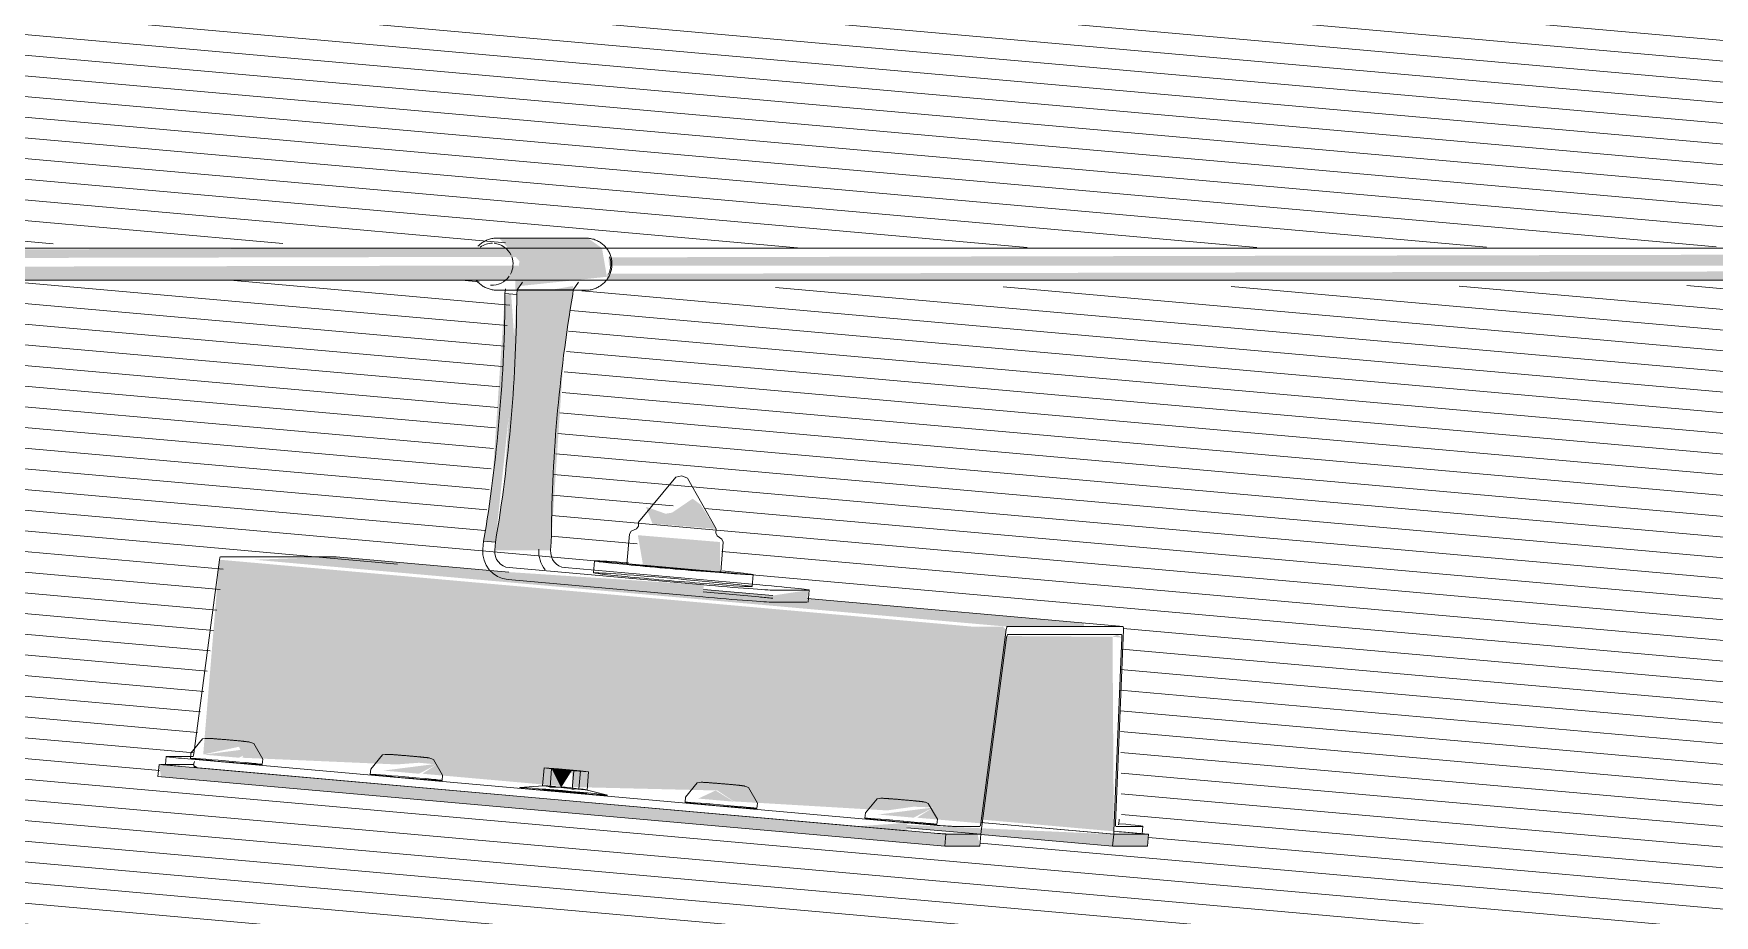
# Model space of a CAD drawing. Header units: millimetres. Extents: x -4612930 to -4329258, y -1064 to 30311.
# Drawn here: x -4534484.6 to -4534065.5, y 16762.7 to 16982.6 of the extents above; entities that cross this region are included whole.
import ezdxf

# ---------------------------------------------------------------- set-up
doc = ezdxf.new("R2010")
doc.units = ezdxf.units.MM
doc.layers.add('A-ROOF-PATT', color=132, linetype='Continuous', lineweight=5)
doc.layers.add('Q-SPCQ', color=91, linetype='Continuous', lineweight=5)

# ---------------------------------------------------------------- blocks, each defined once
blk = doc.blocks.new('Static Line_Sayfa_Metal Deck_Pan Mount - Up to 15 _ pitch - Max 2 Users-1847625-SOUTH WEST')
at = {"layer": 'Q-SPCQ'}
for points in [[(-4534364, 16918.63), (-4534363.32, 16919.65), (-4534341.61, 16921.95), (-4534342.84, 16929.09), (-4534346.34, 16931.58), (-4534368.45, 16931.58), (-4534363.39, 16925.8), (-4534364.45, 16921.05), (-4534364.45, 16918.63), (-4534364.03, 16918.63)], [(-4534355.65, 16853.75), (-4534352.39, 16902.48), (-4534350.05, 16918.67), (-4534364, 16918.67), (-4534367.19, 16870.76), (-4534369.59, 16853.75)], [(-4534350.05, 16918.67), (-4534350.05, 16919.65), (-4534355.65, 16918.67)], [(-4534369.42, 16855.74), (-4534364.45, 16902.74), (-4534365.5, 16917.63), (-4534367.05, 16917.5), (-4534370.17, 16870.76), (-4534372.36, 16856), (-4534369.59, 16855.75)], [(-4534314.52, 16859.09), (-4534318.24, 16865.13), (-4534320.25, 16866.61), (-4534325.36, 16863.13), (-4534326.99, 16862.86), (-4534331.88, 16864.59), (-4534330.25, 16860.36), (-4534315.51, 16859.16)], [(-4534313.41, 16848.37), (-4534313.41, 16855.8), (-4534333.9, 16857.51), (-4534332.59, 16849.93), (-4534317.46, 16848.62)], [(-4534248.39, 16785.64), (-4534242.04, 16833.95), (-4534438.23, 16851.39), (-4534442.27, 16802.87), (-4534442, 16802.87), (-4534433.35, 16804.74), (-4534432.32, 16802.53), (-4534432.51, 16802), (-4534394.02, 16800.33), (-4534388.48, 16800.75), (-4534384.03, 16800.33), (-4534387.64, 16798.01), (-4534353.22, 16794.95), (-4534355.4, 16799.25), (-4534350.35, 16798.14), (-4534350.35, 16794.7), (-4534314.51, 16793.84), (-4534314.08, 16793.84), (-4534310, 16791.11), (-4534271.77, 16788.86), (-4534265.14, 16789.79), (-4534260.27, 16789.59), (-4534264.3, 16787.05), (-4534248.42, 16785.64)], [(-4534222.65, 16834.7), (-4534222.65, 16835.57), (-4534409.1, 16852.13), (-4534429.58, 16851.39), (-4534241.81, 16834.7)], [(-4534317.71, 16842.11), (-4534317.46, 16845.1), (-4534366.11, 16848.31), (-4534366.01, 16846.4), (-4534336.64, 16843.79)], [(-4534291.67, 16840.8), (-4534291.41, 16843.79), (-4534300.24, 16842.46), (-4534300.38, 16840.8)], [(-4534242.04, 16833.95), (-4534242.96, 16834.7), (-4534250.46, 16834.7)], [(-4534215.23, 16783.65), (-4534215.55, 16832.17), (-4534242.26, 16832.35), (-4534248.26, 16786.58), (-4534215.26, 16783.65)], [(-4534433.35, 16802), (-4534428.48, 16804.53), (-4534442.17, 16802.78), (-4534437, 16802.32)], [(-4534388.48, 16798.01), (-4534383.61, 16800.55), (-4534397.31, 16798.8), (-4534392.73, 16798.39)], [(-4534257.36, 16779.91), (-4534257.1, 16782.9), (-4534453.29, 16800.33), (-4534452.8, 16797.28), (-4534299.41, 16783.65)], [(-4534443.48, 16799.46), (-4534444.81, 16800.33), (-4534444.57, 16799.56)], [(-4534353.02, 16794.57), (-4534350.35, 16798.8), (-4534355.4, 16799.25), (-4534353.06, 16794.65)], [(-4534310, 16791.04), (-4534314.51, 16793.84), (-4534318.83, 16791.82)], [(-4534265.14, 16787.05), (-4534260.27, 16789.59), (-4534273.96, 16787.84), (-4534266.74, 16787.2)], [(-4534266.91, 16783.77), (-4534266.74, 16785.76), (-4534279.53, 16784.89)], [(-4534215.52, 16779.91), (-4534215.26, 16782.9), (-4534266.78, 16785.25), (-4534266.74, 16784.53), (-4534222.65, 16780.54)], [(-4534248.54, 16784.99), (-4534248.62, 16785.66), (-4534248.62, 16784.99)], [(-4534215.23, 16782.99), (-4534218.19, 16783.26), (-4534215.24, 16782.9)], [(-4534215.24, 16783.11), (-4534215.26, 16783.65), (-4534215.24, 16783)]]:
    blk.add_hatch(color=256, dxfattribs=at).paths.add_polyline_path(points)
h = blk.add_hatch(color=256, dxfattribs=at)
h.paths.add_polyline_path([(-4539285.83, 16924.76), (-4538357.31, 16926.8), (-4538358.96, 16929.09), (-4539333.71, 16926.8), (-4539333.62, 16924.76)])
h.paths.add_polyline_path([(-4535339.6, 16924.76), (-4534363.29, 16926.93), (-4534364.95, 16929.09), (-4535339.69, 16926.8), (-4535339.87, 16924.76)])
h.paths.add_polyline_path([(-4532381.5, 16924.76), (-4532366.29, 16926.8), (-4532367.94, 16929.09), (-4533342.69, 16926.8), (-4533342.6, 16924.76), (-4532611.64, 16924.76)])
h.paths.add_polyline_path([(-4545324.9, 16924.76), (-4544348.33, 16926.8), (-4544349.98, 16929.09), (-4545324.72, 16926.79), (-4545324.81, 16925.8)])
h.paths.add_polyline_path([(-4544326.4, 16924.76), (-4543349.83, 16926.8), (-4543351.48, 16929.09), (-4544326.22, 16926.8), (-4544326.31, 16925.72)])
h.paths.add_polyline_path([(-4533364.97, 16924.76), (-4533366.45, 16929.09), (-4534341.19, 16926.8), (-4534341.1, 16924.76), (-4533365.26, 16924.76)])
h.paths.add_polyline_path([(-4543327.89, 16924.76), (-4542351.32, 16926.8), (-4542352.97, 16929.09), (-4543327.72, 16926.8), (-4543327.82, 16925.64)])
h.paths.add_polyline_path([(-4542329.39, 16924.76), (-4541352.82, 16926.8), (-4541354.47, 16929.09), (-4542329.21, 16926.8), (-4542329.32, 16925.56)])
h.paths.add_polyline_path([(-4541330.89, 16924.76), (-4540354.32, 16926.8), (-4540355.97, 16929.09), (-4541330.71, 16926.8), (-4541330.83, 16925.48)])
h.paths.add_polyline_path([(-4540332.38, 16924.76), (-4539355.81, 16926.8), (-4539357.46, 16929.09), (-4540332.21, 16926.8), (-4540332.33, 16925.4)])
h.paths.add_polyline_path([(-4535361.98, 16924.76), (-4535363.45, 16929.09), (-4536338.2, 16926.8), (-4536338.11, 16924.76), (-4535362.27, 16924.76)])
h.paths.add_polyline_path([(-4538335.38, 16924.76), (-4537358.81, 16926.8), (-4537360.46, 16929.09), (-4538335.2, 16926.8), (-4538335.34, 16925.24)])
h.paths.add_polyline_path([(-4537336.88, 16924.76), (-4536360.28, 16927.07), (-4536361.96, 16929.09), (-4537336.7, 16926.8), (-4537336.84, 16925.16)])
h = blk.add_hatch(color=256, dxfattribs=at)
h.paths.add_polyline_path([(-4539055.69, 16921.12), (-4538357.61, 16923.31), (-4538357.78, 16924.76), (-4539334.05, 16922.81), (-4539334.17, 16921.12), (-4539205.42, 16921.12)])
h.paths.add_polyline_path([(-4544349.34, 16921.12), (-4544348.59, 16923.81), (-4544349.01, 16924.76), (-4545325.07, 16922.81), (-4545325.19, 16921.12), (-4544354.6, 16921.12)])
h.paths.add_polyline_path([(-4544327.23, 16921.12), (-4544118.87, 16921.12), (-4543350.16, 16922.95), (-4543350.29, 16924.76), (-4544326.56, 16922.81), (-4544327.22, 16921.12)])
h.paths.add_polyline_path([(-4543199.44, 16921.12), (-4542351.65, 16923.02), (-4542351.79, 16924.76), (-4543328.06, 16922.81), (-4543328.18, 16921.12), (-4543199.77, 16921.12)])
h.paths.add_polyline_path([(-4532367.3, 16921.12), (-4532366.56, 16923.74), (-4532366.76, 16924.76), (-4533343.04, 16922.75), (-4533343.16, 16921.12), (-4532372.56, 16921.12)])
h.paths.add_polyline_path([(-4542330.22, 16921.12), (-4541353.14, 16923.09), (-4541353.29, 16924.76), (-4542329.56, 16922.81), (-4542330.2, 16921.13)])
h.paths.add_polyline_path([(-4533365.81, 16921.12), (-4533365.06, 16923.74), (-4533365.26, 16924.76), (-4534341.54, 16922.69), (-4534341.66, 16921.12), (-4533371.06, 16921.12)])
h.paths.add_polyline_path([(-4541202.43, 16921.12), (-4540354.63, 16923.17), (-4540354.78, 16924.76), (-4541331.06, 16922.81), (-4541331.18, 16921.12), (-4541202.77, 16921.12)])
h.paths.add_polyline_path([(-4540233.06, 16921.12), (-4539356.12, 16923.24), (-4539356.28, 16924.76), (-4540332.55, 16922.81), (-4540332.68, 16921.12)])
h.paths.add_polyline_path([(-4534364.31, 16921.12), (-4534363.56, 16923.74), (-4534363.77, 16924.76), (-4535340.05, 16922.63), (-4535340.16, 16921.12), (-4534369.57, 16921.12)])
h.paths.add_polyline_path([(-4536339.21, 16921.12), (-4535362.15, 16922.81), (-4535362.27, 16924.76), (-4536338.56, 16922.57), (-4536339.14, 16921.15)])
h.paths.add_polyline_path([(-4538206.92, 16921.12), (-4537359.1, 16923.38), (-4537359.28, 16924.76), (-4538335.58, 16922.46), (-4538335.67, 16921.12), (-4538207.26, 16921.12)])
h.paths.add_polyline_path([(-4537237.55, 16921.12), (-4536360.65, 16922.81), (-4536360.77, 16924.76), (-4537337.07, 16922.52), (-4537337.17, 16921.12)])
h = blk.add_hatch(color=256, dxfattribs=at)
h.paths.add_polyline_path([(-4534213.25, 16831.96), (-4534214.35, 16832.71), (-4534215.55, 16832.17)])
h.paths.add_polyline_path([(-4534241.8, 16834.5), (-4534242.04, 16834.72), (-4534241.81, 16834.5)])
h = blk.add_hatch(color=256, dxfattribs=at)
h.paths.add_polyline_path([(-4534215.52, 16779.91), (-4534206.8, 16779.91), (-4534206.55, 16782.9), (-4534215.26, 16782.9)])
h.paths.add_polyline_path([(-4534257.36, 16779.91), (-4534248.64, 16779.91), (-4534249.16, 16782.9), (-4534257.1, 16782.9)])
for p, q in [((-4534346.9, 16931.6), (-4534369.01, 16931.6)), ((-4532360.78, 16929.1), (-4545341.66, 16929.1)), ((-4545341.66, 16921.1), (-4532360.78, 16921.1)), ((-4534369.01, 16918.6), (-4534346.9, 16918.6)), ((-4534366.94, 16918.93), (-4534367.04, 16917.76)), ((-4534364.1, 16917.5), (-4534364, 16918.67)), ((-4534364, 16918.67), (-4534362.66, 16920.62)), ((-4534364, 16918.67), (-4534350.05, 16918.67)), ((-4534350.05, 16918.67), (-4534350.15, 16917.5)), ((-4534348.71, 16920.62), (-4534350.05, 16918.67)), ((-4534367.04, 16917.76), (-4534364.1, 16917.5)), ((-4534333.78, 16859.75), (-4534334.25, 16859.07)), ((-4534333.7, 16860.77), (-4534333.78, 16859.75)), ((-4534372.36, 16856), (-4534372.54, 16854.01)), ((-4534369.42, 16855.74), (-4534372.36, 16856)), ((-4534369.59, 16853.75), (-4534369.42, 16855.74)), ((-4534355.48, 16855.74), (-4534355.65, 16853.75)), ((-4534336.01, 16857.79), (-4534336.65, 16850.4)), ((-4534336.01, 16857.79), (-4534335.53, 16858.48)), ((-4534334.25, 16859.07), (-4534335.53, 16858.48)), ((-4534314.46, 16858.08), (-4534314.37, 16859.1)), ((-4534314.46, 16858.08), (-4534314.11, 16857.34)), ((-4534312.95, 16856.53), (-4534314.11, 16857.34)), ((-4534313.23, 16848.39), (-4534312.6, 16855.78)), ((-4534312.6, 16855.78), (-4534312.95, 16856.53)), ((-4534444.57, 16803.07), (-4534438.23, 16851.39)), ((-4534438, 16852.13), (-4534409.1, 16852.13)), ((-4534366.11, 16848.31), (-4534409.1, 16852.13)), ((-4534344.74, 16851.1), (-4534345, 16848.11)), ((-4534317.46, 16845.1), (-4534366.01, 16849.41)), ((-4534352.07, 16849.41), (-4534303.51, 16845.1)), ((-4534305.4, 16844.7), (-4534305.14, 16847.69)), ((-4534366.27, 16846.42), (-4534317.71, 16842.11)), ((-4534303.77, 16842.11), (-4534317.61, 16843.34)), ((-4534300.24, 16842.46), (-4534317.55, 16844)), ((-4534300.13, 16843.79), (-4534291.41, 16843.79)), ((-4534291.44, 16840.82), (-4534291.18, 16843.81)), ((-4534300.38, 16840.8), (-4534291.67, 16840.8)), ((-4534212.91, 16834.7), (-4534291.59, 16841.69)), ((-4534212.91, 16834.7), (-4534241.81, 16834.7)), ((-4534242.04, 16833.95), (-4534248.39, 16785.64)), ((-4534248.29, 16783.65), (-4534241.95, 16831.96)), ((-4534241.71, 16832.71), (-4534213.35, 16832.71)), ((-4534213.25, 16831.96), (-4534215.23, 16783.65)), ((-4534214.79, 16785.64), (-4534212.81, 16833.95)), ((-4534451.53, 16802.31), (-4534451.7, 16800.32)), ((-4534451.37, 16802.32), (-4534444.81, 16802.32)), ((-4534445.37, 16803.16), (-4534445.48, 16801.85)), ((-4534443.31, 16801.45), (-4534266.74, 16785.76)), ((-4534427.55, 16800.31), (-4534427.43, 16801.62)), ((-4534453.55, 16797.34), (-4534453.29, 16800.33)), ((-4534453.55, 16797.34), (-4534257.36, 16779.91)), ((-4534453.29, 16800.33), (-4534257.1, 16782.9)), ((-4534452.8, 16800.33), (-4534444.57, 16800.33)), ((-4534444.71, 16800.33), (-4534451.55, 16800.33)), ((-4534443.48, 16799.46), (-4534266.91, 16783.77)), ((-4534400.5, 16799.18), (-4534400.61, 16797.87)), ((-4534382.68, 16796.32), (-4534382.57, 16797.63)), ((-4534357.68, 16794.96), (-4534357.29, 16799.49)), ((-4534357.29, 16799.49), (-4534355.4, 16799.25)), ((-4534353.71, 16799.25), (-4534357.29, 16799.49)), ((-4534355.4, 16799.25), (-4534355.79, 16794.7)), ((-4534355.4, 16799.25), (-4534349.88, 16798.76)), ((-4534348.19, 16798.76), (-4534353.71, 16799.25)), ((-4534349.88, 16798.76), (-4534350.27, 16794.19)), ((-4534349.88, 16798.76), (-4534346.19, 16798.51)), ((-4534348.19, 16798.76), (-4534348.59, 16794.19)), ((-4534346.19, 16798.51), (-4534348.19, 16798.76)), ((-4534346.19, 16798.51), (-4534346.58, 16793.91)), ((-4534357.54, 16794.97), (-4534363.32, 16794.56)), ((-4534354.18, 16793.84), (-4534357.76, 16794.08)), ((-4534357.76, 16794.08), (-4534355.86, 16793.84)), ((-4534355.86, 16793.84), (-4534350.35, 16793.35)), ((-4534348.66, 16793.35), (-4534354.18, 16793.84)), ((-4534350.35, 16793.35), (-4534346.65, 16793.1)), ((-4534346.65, 16793.1), (-4534348.66, 16793.35)), ((-4534341.5, 16792.68), (-4534347.14, 16794.08)), ((-4534322.03, 16792.2), (-4534322.14, 16790.89)), ((-4534304.2, 16789.35), (-4534304.09, 16790.66)), ((-4534277.16, 16788.22), (-4534277.27, 16786.91)), ((-4534248.38, 16782.9), (-4534266.84, 16784.54)), ((-4534259.34, 16785.36), (-4534259.22, 16786.67)), ((-4534248.62, 16784.89), (-4534255.19, 16784.89)), ((-4534248.36, 16785.85), (-4534215.13, 16782.9)), ((-4534215.26, 16782.9), (-4534248.36, 16785.84)), ((-4534208.12, 16784.89), (-4534214.68, 16784.89)), ((-4534214.01, 16785.36), (-4534213.9, 16786.67)), ((-4534208.13, 16782.91), (-4534207.96, 16784.91)), ((-4534257.1, 16782.9), (-4534257.36, 16779.91)), ((-4534257.36, 16779.91), (-4534248.64, 16779.91)), ((-4534248.38, 16782.9), (-4534257.1, 16782.9)), ((-4534255.36, 16782.9), (-4534248.52, 16782.9)), ((-4534248.64, 16779.91), (-4534248.38, 16782.9)), ((-4534248.39, 16782.83), (-4534215.52, 16779.91)), ((-4534215.26, 16782.9), (-4534215.52, 16779.91)), ((-4534215.52, 16779.91), (-4534206.8, 16779.91)), ((-4534206.55, 16782.9), (-4534215.26, 16782.9)), ((-4534215.23, 16783.67), (-4534206.55, 16782.9)), ((-4534215.13, 16782.9), (-4534208.29, 16782.9)), ((-4534206.8, 16779.91), (-4534206.55, 16782.9))]:
    blk.add_line(p, q, dxfattribs=at)
at = {"layer": 'Q-SPCQ', "flags": 128}
for points in [[(-4534369.01, 16931.6), (-4534369.28, 16931.6), (-4534369.55, 16931.58), (-4534369.81, 16931.56), (-4534370.08, 16931.52), (-4534370.34, 16931.47), (-4534370.6, 16931.41), (-4534370.86, 16931.34), (-4534371.12, 16931.26), (-4534371.37, 16931.17), (-4534371.61, 16931.07), (-4534371.85, 16930.96), (-4534372.09, 16930.84), (-4534372.32, 16930.71), (-4534372.55, 16930.57), (-4534372.77, 16930.43), (-4534372.98, 16930.27), (-4534373.19, 16930.11), (-4534373.39, 16929.94), (-4534373.58, 16929.76), (-4534373.76, 16929.58)], [(-4534346.32, 16931.58), (-4534346.58, 16931.6), (-4534346.85, 16931.6), (-4534346.9, 16931.6)], [(-4534346.9, 16918.6), (-4534346.63, 16918.61), (-4534346.37, 16918.63), (-4534346.1, 16918.65), (-4534345.83, 16918.69), (-4534345.57, 16918.74), (-4534345.31, 16918.8), (-4534345.05, 16918.87), (-4534344.8, 16918.95), (-4534344.54, 16919.04), (-4534344.3, 16919.14), (-4534344.06, 16919.25), (-4534343.82, 16919.37), (-4534343.59, 16919.5), (-4534343.36, 16919.63), (-4534343.14, 16919.78), (-4534342.93, 16919.94), (-4534342.72, 16920.1), (-4534342.52, 16920.27), (-4534342.33, 16920.45), (-4534342.15, 16920.63), (-4534341.97, 16920.82), (-4534341.8, 16921.02), (-4534341.64, 16921.23), (-4534341.49, 16921.44), (-4534341.35, 16921.65), (-4534341.22, 16921.87), (-4534341.09, 16922.1), (-4534340.98, 16922.33), (-4534340.87, 16922.56), (-4534340.77, 16922.8), (-4534340.69, 16923.04), (-4534340.61, 16923.28), (-4534340.54, 16923.53), (-4534340.49, 16923.78), (-4534340.44, 16924.03), (-4534340.4, 16924.28), (-4534340.37, 16924.53), (-4534340.36, 16924.78), (-4534340.35, 16925.04), (-4534340.35, 16925.29), (-4534340.36, 16925.54), (-4534340.38, 16925.8), (-4534340.42, 16926.05), (-4534340.46, 16926.3), (-4534340.51, 16926.55), (-4534340.57, 16926.8), (-4534340.65, 16927.04), (-4534340.73, 16927.28), (-4534340.82, 16927.52), (-4534340.92, 16927.76), (-4534341.03, 16927.99), (-4534341.15, 16928.22), (-4534341.28, 16928.44), (-4534341.41, 16928.66), (-4534341.56, 16928.87), (-4534341.71, 16929.08), (-4534341.88, 16929.28), (-4534342.05, 16929.48), (-4534342.23, 16929.66), (-4534342.42, 16929.85), (-4534342.61, 16930.02), (-4534342.82, 16930.19), (-4534343.03, 16930.35), (-4534343.24, 16930.5), (-4534343.46, 16930.64), (-4534343.69, 16930.77), (-4534343.93, 16930.9), (-4534344.17, 16931.01), (-4534344.41, 16931.12), (-4534344.66, 16931.21), (-4534344.91, 16931.3), (-4534345.17, 16931.37), (-4534345.43, 16931.44), (-4534345.69, 16931.49), (-4534345.95, 16931.54), (-4534346.22, 16931.57), (-4534346.32, 16931.58)], [(-4534374.2, 16921.13), (-4534374.03, 16920.93), (-4534373.86, 16920.73), (-4534373.68, 16920.55), (-4534373.49, 16920.36), (-4534373.3, 16920.19), (-4534373.09, 16920.02), (-4534372.89, 16919.86), (-4534372.67, 16919.71), (-4534372.45, 16919.57), (-4534372.22, 16919.44), (-4534371.98, 16919.31), (-4534371.74, 16919.2), (-4534371.5, 16919.09), (-4534371.25, 16919), (-4534371, 16918.91), (-4534370.74, 16918.84), (-4534370.48, 16918.77), (-4534370.22, 16918.72), (-4534369.96, 16918.67), (-4534369.69, 16918.64), (-4534369.59, 16918.63)], [(-4534369.59, 16918.63), (-4534369.33, 16918.61), (-4534369.06, 16918.61), (-4534369.01, 16918.6)], [(-4534333.7, 16860.77), (-4534324.45, 16871.98), (-4534322.97, 16872.31)], [(-4534314.37, 16859.1), (-4534321.56, 16871.73), (-4534322.97, 16872.31)], [(-4534445.37, 16803.16), (-4534442.47, 16806.68), (-4534441.76, 16806.81), (-4534441.5, 16806.83), (-4534441.34, 16806.83), (-4534441.3, 16806.83)], [(-4534427.43, 16801.62), (-4534429.69, 16805.58), (-4534430.36, 16805.83), (-4534430.62, 16805.89), (-4534430.77, 16805.92), (-4534430.88, 16805.94), (-4534430.98, 16805.96), (-4534431.06, 16805.97), (-4534431.15, 16805.98), (-4534431.24, 16805.99), (-4534431.33, 16806), (-4534431.43, 16806.01), (-4534431.53, 16806.03), (-4534431.63, 16806.04), (-4534431.74, 16806.05), (-4534431.86, 16806.06), (-4534431.98, 16806.08), (-4534432.11, 16806.09), (-4534432.24, 16806.1), (-4534432.38, 16806.12), (-4534432.53, 16806.13), (-4534432.68, 16806.15), (-4534432.83, 16806.16), (-4534432.99, 16806.18), (-4534433.16, 16806.2), (-4534433.33, 16806.21), (-4534433.5, 16806.23), (-4534433.67, 16806.25), (-4534433.85, 16806.26), (-4534434.04, 16806.28), (-4534434.23, 16806.3), (-4534434.41, 16806.31), (-4534434.61, 16806.33), (-4534434.8, 16806.35), (-4534435, 16806.37), (-4534435.19, 16806.38), (-4534435.39, 16806.4), (-4534435.59, 16806.42), (-4534435.8, 16806.44), (-4534436, 16806.45), (-4534436.2, 16806.47), (-4534436.4, 16806.49), (-4534436.6, 16806.51), (-4534436.8, 16806.52), (-4534437, 16806.54), (-4534437.2, 16806.56), (-4534437.39, 16806.57), (-4534437.58, 16806.59), (-4534437.78, 16806.6), (-4534437.96, 16806.62), (-4534438.15, 16806.63), (-4534438.33, 16806.65), (-4534438.51, 16806.66), (-4534438.69, 16806.67), (-4534438.86, 16806.69), (-4534439.02, 16806.7), (-4534439.19, 16806.71), (-4534439.34, 16806.72), (-4534439.5, 16806.74), (-4534439.64, 16806.75), (-4534439.79, 16806.76), (-4534439.92, 16806.77), (-4534440.06, 16806.77), (-4534440.18, 16806.78), (-4534440.3, 16806.79), (-4534440.42, 16806.8), (-4534440.53, 16806.8), (-4534440.63, 16806.81), (-4534440.73, 16806.81), (-4534440.82, 16806.82), (-4534440.91, 16806.82), (-4534441, 16806.83), (-4534441.09, 16806.83), (-4534441.18, 16806.83), (-4534441.28, 16806.83), (-4534441.3, 16806.83)], [(-4534400.5, 16799.18), (-4534397.6, 16802.69), (-4534396.9, 16802.82), (-4534396.63, 16802.84), (-4534396.48, 16802.85), (-4534396.43, 16802.85)], [(-4534382.57, 16797.63), (-4534384.82, 16801.59), (-4534385.49, 16801.84), (-4534385.75, 16801.91), (-4534385.91, 16801.94), (-4534386.02, 16801.96), (-4534386.11, 16801.97), (-4534386.2, 16801.98), (-4534386.28, 16801.99), (-4534386.37, 16802.01), (-4534386.46, 16802.02), (-4534386.56, 16802.03), (-4534386.66, 16802.04), (-4534386.76, 16802.05), (-4534386.88, 16802.06), (-4534386.99, 16802.08), (-4534387.11, 16802.09), (-4534387.24, 16802.1), (-4534387.38, 16802.12), (-4534387.52, 16802.13), (-4534387.66, 16802.15), (-4534387.81, 16802.16), (-4534387.97, 16802.18), (-4534388.12, 16802.19), (-4534388.29, 16802.21), (-4534388.46, 16802.23), (-4534388.63, 16802.24), (-4534388.81, 16802.26), (-4534388.99, 16802.28), (-4534389.17, 16802.29), (-4534389.36, 16802.31), (-4534389.55, 16802.33), (-4534389.74, 16802.34), (-4534389.93, 16802.36), (-4534390.13, 16802.38), (-4534390.33, 16802.4), (-4534390.53, 16802.42), (-4534390.73, 16802.43), (-4534390.93, 16802.45), (-4534391.13, 16802.47), (-4534391.33, 16802.49), (-4534391.53, 16802.5), (-4534391.73, 16802.52), (-4534391.93, 16802.54), (-4534392.13, 16802.55), (-4534392.33, 16802.57), (-4534392.52, 16802.59), (-4534392.72, 16802.6), (-4534392.91, 16802.62), (-4534393.1, 16802.63), (-4534393.28, 16802.65), (-4534393.46, 16802.66), (-4534393.64, 16802.67), (-4534393.82, 16802.69), (-4534393.99, 16802.7), (-4534394.16, 16802.71), (-4534394.32, 16802.73), (-4534394.48, 16802.74), (-4534394.63, 16802.75), (-4534394.78, 16802.76), (-4534394.92, 16802.77), (-4534395.06, 16802.78), (-4534395.19, 16802.79), (-4534395.31, 16802.8), (-4534395.43, 16802.8), (-4534395.55, 16802.81), (-4534395.66, 16802.82), (-4534395.76, 16802.82), (-4534395.86, 16802.83), (-4534395.95, 16802.83), (-4534396.05, 16802.84), (-4534396.13, 16802.84), (-4534396.22, 16802.84), (-4534396.31, 16802.85), (-4534396.41, 16802.85), (-4534396.43, 16802.85)], [(-4534322.03, 16792.2), (-4534319.12, 16795.72), (-4534318.42, 16795.85), (-4534318.15, 16795.87), (-4534318, 16795.87), (-4534317.96, 16795.87)], [(-4534304.09, 16790.66), (-4534306.35, 16794.62), (-4534307.02, 16794.87), (-4534307.28, 16794.93), (-4534307.43, 16794.96), (-4534307.54, 16794.98), (-4534307.63, 16795), (-4534307.72, 16795.01), (-4534307.81, 16795.02), (-4534307.9, 16795.03), (-4534307.99, 16795.04), (-4534308.08, 16795.06), (-4534308.18, 16795.07), (-4534308.29, 16795.08), (-4534308.4, 16795.09), (-4534308.52, 16795.1), (-4534308.64, 16795.12), (-4534308.77, 16795.13), (-4534308.9, 16795.15), (-4534309.04, 16795.16), (-4534309.19, 16795.17), (-4534309.34, 16795.19), (-4534309.49, 16795.21), (-4534309.65, 16795.22), (-4534309.81, 16795.24), (-4534309.98, 16795.25), (-4534310.16, 16795.27), (-4534310.33, 16795.29), (-4534310.51, 16795.3), (-4534310.7, 16795.32), (-4534310.88, 16795.34), (-4534311.07, 16795.36), (-4534311.26, 16795.37), (-4534311.46, 16795.39), (-4534311.65, 16795.41), (-4534311.85, 16795.43), (-4534312.05, 16795.44), (-4534312.25, 16795.46), (-4534312.45, 16795.48), (-4534312.65, 16795.5), (-4534312.85, 16795.51), (-4534313.06, 16795.53), (-4534313.26, 16795.55), (-4534313.46, 16795.56), (-4534313.66, 16795.58), (-4534313.85, 16795.6), (-4534314.05, 16795.61), (-4534314.24, 16795.63), (-4534314.43, 16795.64), (-4534314.62, 16795.66), (-4534314.81, 16795.67), (-4534314.99, 16795.69), (-4534315.17, 16795.7), (-4534315.34, 16795.72), (-4534315.51, 16795.73), (-4534315.68, 16795.74), (-4534315.84, 16795.75), (-4534316, 16795.77), (-4534316.15, 16795.78), (-4534316.3, 16795.79), (-4534316.44, 16795.8), (-4534316.58, 16795.81), (-4534316.71, 16795.82), (-4534316.84, 16795.82), (-4534316.96, 16795.83), (-4534317.07, 16795.84), (-4534317.18, 16795.84), (-4534317.29, 16795.85), (-4534317.39, 16795.86), (-4534317.48, 16795.86), (-4534317.57, 16795.86), (-4534317.66, 16795.87), (-4534317.74, 16795.87), (-4534317.84, 16795.87), (-4534317.94, 16795.87), (-4534317.96, 16795.87)], [(-4534277.16, 16788.22), (-4534274.26, 16791.73), (-4534273.55, 16791.87), (-4534273.29, 16791.88), (-4534273.13, 16791.89), (-4534273.09, 16791.89)], [(-4534259.22, 16786.67), (-4534261.48, 16790.63), (-4534262.15, 16790.88), (-4534262.41, 16790.95), (-4534262.56, 16790.98), (-4534262.67, 16791), (-4534262.77, 16791.01), (-4534262.85, 16791.02), (-4534262.94, 16791.04), (-4534263.03, 16791.05), (-4534263.12, 16791.06), (-4534263.22, 16791.07), (-4534263.32, 16791.08), (-4534263.42, 16791.09), (-4534263.53, 16791.11), (-4534263.65, 16791.12), (-4534263.77, 16791.13), (-4534263.9, 16791.15), (-4534264.03, 16791.16), (-4534264.17, 16791.17), (-4534264.32, 16791.19), (-4534264.47, 16791.2), (-4534264.62, 16791.22), (-4534264.78, 16791.23), (-4534264.95, 16791.25), (-4534265.11, 16791.27), (-4534265.29, 16791.28), (-4534265.46, 16791.3), (-4534265.64, 16791.32), (-4534265.83, 16791.33), (-4534266.01, 16791.35), (-4534266.2, 16791.37), (-4534266.4, 16791.39), (-4534266.59, 16791.4), (-4534266.79, 16791.42), (-4534266.98, 16791.44), (-4534267.18, 16791.46), (-4534267.38, 16791.47), (-4534267.58, 16791.49), (-4534267.79, 16791.51), (-4534267.99, 16791.53), (-4534268.19, 16791.54), (-4534268.39, 16791.56), (-4534268.59, 16791.58), (-4534268.79, 16791.59), (-4534268.98, 16791.61), (-4534269.18, 16791.63), (-4534269.37, 16791.64), (-4534269.56, 16791.66), (-4534269.75, 16791.67), (-4534269.94, 16791.69), (-4534270.12, 16791.7), (-4534270.3, 16791.72), (-4534270.48, 16791.73), (-4534270.65, 16791.74), (-4534270.81, 16791.75), (-4534270.98, 16791.77), (-4534271.13, 16791.78), (-4534271.29, 16791.79), (-4534271.43, 16791.8), (-4534271.58, 16791.81), (-4534271.71, 16791.82), (-4534271.85, 16791.83), (-4534271.97, 16791.84), (-4534272.09, 16791.84), (-4534272.21, 16791.85), (-4534272.32, 16791.86), (-4534272.42, 16791.86), (-4534272.52, 16791.87), (-4534272.61, 16791.87), (-4534272.7, 16791.88), (-4534272.79, 16791.88), (-4534272.88, 16791.88), (-4534272.97, 16791.89), (-4534273.07, 16791.89), (-4534273.09, 16791.89)]]:
    blk.add_lwpolyline(points, dxfattribs=at)
at = {"layer": 'Q-SPCQ'}
for centre, major_axis, ratio, start_param, end_param in [((-4534370.16, 16925.1), (0, 5.22), 0.984687, 0, 0.629883), ((-4534370.16, 16925.1), (0, 5.22), 0.984687, 5.148721, 6.195919), ((-4534370.16, 16925.1), (0, 5.22), 0.984687, 4.218375, 5.07239), ((-4534345.75, 16925.1), (0, 5.22), 0.984687, 4.218666, 5.072057), ((-4534370.16, 16925.1), (0, 5.22), 0.984687, 3.054326, 4.101524), ((-4534380.65, 16886.88), (6.2, 69.73), 0.173668, 4.269035, 5.186601), ((-4534377.7, 16886.62), (6.2, 69.73), 0.173668, 4.269035, 5.186601), ((-4534341.87, 16886.62), (6.2, 69.73), 0.173668, 1.127443, 2.045008), ((-4534438.09, 16851.14), (0.089, 0.996), 0.173668, 0.235202, 1.334066), ((-4534365.67, 16853.4), (0, 7), 0.984687, 1.48353, 3.054326), ((-4534365.67, 16853.4), (0, 4), 0.984687, 1.48353, 3.054326), ((-4534351.72, 16853.4), (0, 7), 0.984687, 1.48353, 2.268928), ((-4534351.72, 16853.4), (0, 4), 0.984687, 1.48353, 3.054326), ((-4534324.94, 16849.39), (-19.8, 1.71), 0.015194, 6.108611, 9.250204), ((-4534324.94, 16849.39), (-19.8, 1.71), 0.015194, 5.323213, 6.108611), ((-4534325.2, 16846.41), (-19.8, 1.71), 0.015194, 6.108611, 9.250204), ((-4534325.2, 16846.41), (-19.8, 1.71), 0.015194, 2.967019, 6.108611), ((-4534324.94, 16849.39), (-11.71, 1.01), 0.015194, 6.108611, 9.250204), ((-4534324.94, 16849.39), (-19.8, 1.71), 0.015194, 2.967019, 4.050932), ((-4534314.84, 16845.1), (-14.94, 1.29), 0.015194, 1.396222, 2.967019), ((-4534306.12, 16845.1), (-14.94, 1.29), 0.015194, 2.967019, 4.537815), ((-4534315.1, 16842.11), (-14.94, 1.29), 0.015194, 1.396222, 2.967019), ((-4534306.38, 16842.11), (-14.94, 1.29), 0.015194, 4.293699, 4.537815), ((-4534241.9, 16833.71), (0.089, 0.996), 0.173668, 0.015429, 1.334066), ((-4534213, 16833.71), (0.089, 0.996), 0.173668, 4.979978, 6.078842), ((-4534241.8, 16831.71), (0.089, 0.996), 0.173668, 0.015429, 1.334066), ((-4534213.44, 16831.71), (0.089, 0.996), 0.173668, 4.979978, 6.283185), ((-4534441.57, 16801.45), (-9.96, 0.86), 0.015194, 6.108611, 7.679408), ((-4534436.51, 16801.08), (-8.97, 0.77), 0.015194, 6.108611, 9.250204), ((-4534436.51, 16801.08), (-8.97, 0.77), 0.015194, 2.967019, 6.108611), ((-4534444.72, 16803.32), (0.089, 0.996), 0.173668, 3.376795, 4.475659), ((-4534444.62, 16801.33), (0.089, 0.996), 0.173668, 3.157022, 4.475659), ((-4534441.74, 16799.46), (-9.96, 0.86), 0.015194, 6.108611, 7.155809), ((-4534391.65, 16797.09), (-8.97, 0.77), 0.015194, 6.108611, 9.250204), ((-4534391.65, 16797.09), (-8.97, 0.77), 0.015194, 2.967019, 6.108611), ((-4534352.41, 16793.61), (-10.96, 0.94), 0.015194, 6.108611, 9.250204), ((-4534352.41, 16793.61), (-10.96, 0.94), 0.015194, 2.967019, 6.108611), ((-4534313.17, 16790.12), (-8.97, 0.77), 0.015194, 6.108611, 9.250204), ((-4534313.17, 16790.12), (-8.97, 0.77), 0.015194, 2.967019, 6.108611), ((-4534268.3, 16786.13), (-8.97, 0.77), 0.015194, 6.108611, 9.250204), ((-4534268.3, 16786.13), (-8.97, 0.77), 0.015194, 2.967019, 6.108611), ((-4534265, 16785.76), (-9.96, 0.86), 0.015194, 1.396222, 2.967019), ((-4534248.53, 16785.89), (0.089, 0.996), 0.173668, 3.376795, 4.475659), ((-4534214.6, 16785.89), (0.089, 0.996), 0.173668, 1.838385, 3.141593), ((-4534222.98, 16786.13), (-8.97, 0.77), 0.015194, 2.967019, 3.141593), ((-4534217.93, 16785.76), (-9.96, 0.86), 0.015194, 2.967019, 4.276016), ((-4534265.17, 16783.77), (-9.96, 0.86), 0.015194, 1.919821, 2.705219), ((-4534248.43, 16783.9), (0.089, 0.996), 0.173668, 3.157022, 4.475659), ((-4534215.04, 16783.9), (0.089, 0.996), 0.173668, 1.838385, 3.141593), ((-4534218.1, 16783.77), (-9.96, 0.86), 0.015194, 3.228818, 4.276016)]:
    blk.add_ellipse(centre, major_axis=major_axis, ratio=ratio, start_param=start_param, end_param=end_param, dxfattribs=at)
for points in [[(-4534357.68, 16794.96), (-4534357.08, 16795), (-4534355.88, 16794.99), (-4534354.69, 16794.83), (-4534354.1, 16794.7)], [(-4534355.79, 16794.7), (-4534356.1, 16794.83), (-4534356.72, 16794.99), (-4534357.36, 16795), (-4534357.68, 16794.96)], [(-4534350.27, 16794.19), (-4534351.19, 16794.36), (-4534353.02, 16794.61), (-4534354.86, 16794.7), (-4534355.79, 16794.7)], [(-4534354.1, 16794.7), (-4534353.18, 16794.7), (-4534351.33, 16794.61), (-4534349.5, 16794.36), (-4534348.59, 16794.19)], [(-4534346.58, 16793.91), (-4534347.19, 16794.03), (-4534348.42, 16794.2), (-4534349.65, 16794.22), (-4534350.27, 16794.19)], [(-4534348.59, 16794.19), (-4534348.25, 16794.22), (-4534347.57, 16794.2), (-4534346.91, 16794.03), (-4534346.58, 16793.91)]]:
    blk.add_open_spline(points, degree=3, dxfattribs=at)

msp = doc.modelspace()

# ---------------------------------------------------------------- hatches: boundary and pattern name
at = {"layer": 'A-ROOF-PATT'}
h = msp.add_hatch(dxfattribs=at)
h.set_pattern_fill('FP_3', color=256, style=0, pattern_type=2)
h.set_pattern_definition([(174.923, (64240.169, -373755.559), (-58.052817921, -0.000650172), [])])
h.paths.add_polyline_path([(-4534452.8, 15911.57), (-4520746.82, 15911.57), (-4531328.17, 16859.84), (-4531328.05, 16850.27), (-4531223.01, 16839.28), (-4531209.42, 16787.8), (-4531167.34, 16784.06), (-4531167.86, 16778.08), (-4531209.42, 16779.76), (-4531218.22, 16780.54), (-4531218.43, 16778.08), (-4531241.42, 16778.08), (-4531264.09, 16778.08), (-4531308.05, 16784.06), (-4531308.71, 16787.8), (-4531321.56, 16836.48), (-4531367.52, 16839.28), (-4531385.63, 16797.43), (-4531408.29, 16797.43), (-4531435.99, 16799.89), (-4531436.2, 16797.43), (-4531459.42, 16797.43), (-4531483.4, 16797.57), (-4531525.81, 16803.59), (-4531525.48, 16807.33), (-4531481.6, 16807.52), (-4531459.42, 16851.9), (-4531357.45, 16852.4), (-4531357.54, 16855.65), (-4531382.2, 16856.09), (-4531382.2, 16864.68), (-4539833.33, 17621.59), (-4555693.82, 17617.22), (-4548636.93, 16992.97), (-4548636.41, 16998.55), (-4548634.05, 16999.15), (-4548631.01, 16997.57), (-4548633.13, 16992.77), (-4548631.01, 16992.15), (-4547998.08, 16936.13), (-4547582.07, 16937.35), (-4547583.89, 16938.63), (-4547571.03, 16937.38), (-4547567.51, 16936.14), (-4547123.54, 16937.36), (-4547125.35, 16938.64), (-4547112.47, 16937.36), (-4547109.07, 16933.84), (-4547110.75, 16927.87), (-4547115.99, 16925.42), (-4547123.87, 16860.81), (-4547128.33, 16863.06), (-4547129.61, 16862.9), (-4547131.4, 16863.06), (-4547125.09, 16925.69), (-4547126.94, 16926.96), (-4547131.2, 16928.18), (-4547573.26, 16926), (-4547574.52, 16925.41), (-4547576.37, 16898.81), (-4546752.54, 16825.9), (-4546735.36, 16858.97), (-4546653.29, 16859.47), (-4546650.18, 16869.75), (-4546648.16, 16867.61), (-4546645.96, 16869.84), (-4546628.9, 16868.35), (-4546628.9, 16856.7), (-4546605.84, 16854.94), (-4546605.84, 16851.66), (-4546545.37, 16846.35), (-4546534.76, 16806.63), (-4546503.29, 16804.34), (-4546503.03, 16807.33), (-4546459.14, 16807.52), (-4546436.96, 16851.9), (-4546334.94, 16853.02), (-4546335.09, 16855.65), (-4546354.83, 16855.65), (-4546351.41, 16875.47), (-4546356.32, 16875.91), (-4546335.78, 16922.06), (-4546330.88, 16921.63), (-4546332.26, 16896.91), (-4546330.42, 16900.68), (-4546327.84, 16905.96), (-4546330.51, 16869.36), (-4546323.98, 16871.13), (-4546316.82, 16870.23), (-4546313.52, 16871.13), (-4546306.36, 16868.55), (-4546306.36, 16863.52), (-4546331.43, 16864.2), (-4546330.51, 16862.54), (-4546305.59, 16861.28), (-4546305.59, 16850.27), (-4546200.55, 16839.28), (-4546186.97, 16787.8), (-4546144.89, 16784.06), (-4546145.4, 16778.08), (-4546190.17, 16780.04), (-4546195.76, 16780.54), (-4546195.98, 16778.08), (-4536421.42, 15911.58), (-4534682.94, 15911.57)])
h.paths.add_polyline_path([(-4532251.64, 16779.91), (-4532260.35, 16779.91), (-4532456.54, 16797.34), (-4532456.28, 16800.33), (-4532447.68, 16802.53), (-4532447.57, 16803.07), (-4532439.79, 16851.92), (-4532421.32, 16852.13), (-4532387.32, 16849.93), (-4532356.85, 16849.41), (-4532329.98, 16847.09), (-4532215.9, 16834.7), (-4532216.67, 16821.63), (-4532216.24, 16783.5), (-4532209.54, 16782.9), (-4532209.8, 16779.91), (-4532218.51, 16779.91), (-4532251.38, 16782.83)])
h.paths.add_polyline_path([(-4533208.3, 16779.91), (-4533217.02, 16779.91), (-4533249.89, 16782.83), (-4533250.14, 16779.91), (-4533258.86, 16779.91), (-4533455.04, 16797.34), (-4533454.79, 16800.33), (-4533446.18, 16802.53), (-4533446.07, 16803.07), (-4533438.29, 16851.92), (-4533439.5, 16852.13), (-4533385.82, 16849.93), (-4533367.51, 16849.41), (-4533328.49, 16847.09), (-4533214.41, 16834.7), (-4533215.17, 16821.63), (-4533214.74, 16783.5), (-4533208.04, 16782.9)])
h.paths.add_polyline_path([(-4534248.64, 16779.91), (-4534257.36, 16779.91), (-4534453.55, 16797.34), (-4534452.8, 16800.33), (-4534444.68, 16802.53), (-4534444.57, 16803.07), (-4534436.8, 16851.92), (-4534438, 16852.13), (-4534384.32, 16849.93), (-4534366.01, 16849.41), (-4534326.99, 16847.09), (-4534212.91, 16834.7), (-4534213.67, 16821.63), (-4534213.25, 16783.5), (-4534206.55, 16782.9), (-4534206.8, 16779.91), (-4534222.65, 16780.54), (-4534248.39, 16782.83)])
h.paths.add_polyline_path([(-4535214.02, 16779.91), (-4535246.89, 16782.83), (-4535247.15, 16779.91), (-4535255.86, 16779.91), (-4535452.05, 16797.34), (-4535451.79, 16800.33), (-4535443.18, 16802.53), (-4535443.08, 16803.07), (-4535435.3, 16851.92), (-4535436.5, 16852.13), (-4535382.83, 16849.93), (-4535364.52, 16849.41), (-4535325.49, 16847.09), (-4535211.41, 16834.7), (-4535212.17, 16821.63), (-4535211.75, 16783.5), (-4535205.05, 16782.9), (-4535205.31, 16779.91), (-4535213.76, 16779.91)])
h.paths.add_polyline_path([(-4536212.53, 16779.91), (-4536245.4, 16782.83), (-4536245.65, 16779.91), (-4536254.36, 16779.91), (-4536450.55, 16797.34), (-4536450.3, 16800.33), (-4536441.69, 16802.53), (-4536441.58, 16803.07), (-4536433.8, 16851.92), (-4536435.01, 16852.13), (-4536381.33, 16849.93), (-4536363.02, 16849.41), (-4536323.99, 16847.09), (-4536209.92, 16834.7), (-4536210.68, 16821.63), (-4536210.25, 16783.5), (-4536203.55, 16782.9), (-4536203.81, 16779.91), (-4536212.27, 16779.91)])
h.paths.add_polyline_path([(-4537244.15, 16779.91), (-4537252.87, 16779.91), (-4537449.06, 16797.34), (-4537448.8, 16800.33), (-4537440.19, 16802.53), (-4537440.08, 16803.07), (-4537432.31, 16851.92), (-4537433.51, 16852.13), (-4537379.83, 16849.93), (-4537361.52, 16849.41), (-4537322.5, 16847.09), (-4537208.42, 16834.7), (-4537209.18, 16821.63), (-4537208.76, 16783.5), (-4537202.05, 16782.9), (-4537202.31, 16779.91), (-4537214.53, 16780.22), (-4537243.9, 16782.83)])
h.paths.add_polyline_path([(-4538242.65, 16779.91), (-4538251.37, 16779.91), (-4538447.56, 16797.34), (-4538447.3, 16800.33), (-4538438.69, 16802.53), (-4538438.59, 16803.07), (-4538430.81, 16851.92), (-4538432.01, 16852.13), (-4538378.34, 16849.93), (-4538360.02, 16849.41), (-4538321, 16847.09), (-4538206.92, 16834.7), (-4538207.68, 16821.63), (-4538207.26, 16783.5), (-4538200.56, 16782.9), (-4538200.81, 16779.91), (-4538209.53, 16779.91), (-4538242.4, 16782.83)])
h.paths.add_polyline_path([(-4539207.78, 16779.91), (-4539208.03, 16779.91), (-4539240.91, 16782.83), (-4539241.16, 16779.91), (-4539249.87, 16779.91), (-4539446.06, 16797.34), (-4539445.8, 16800.33), (-4539437.2, 16802.53), (-4539437.09, 16803.07), (-4539429.31, 16851.92), (-4539430.51, 16852.13), (-4539376.84, 16849.93), (-4539358.53, 16849.41), (-4539319.5, 16847.09), (-4539205.42, 16834.7), (-4539206.19, 16821.63), (-4539205.76, 16783.5), (-4539199.06, 16782.9), (-4539199.32, 16779.91), (-4539205.76, 16779.91)])
h.paths.add_polyline_path([(-4540204.26, 16779.91), (-4540206.54, 16779.91), (-4540239.41, 16782.83), (-4540239.66, 16779.91), (-4540248.38, 16779.91), (-4540444.56, 16797.34), (-4540444.31, 16800.33), (-4540435.7, 16802.53), (-4540435.59, 16803.07), (-4540427.82, 16851.92), (-4540429.02, 16852.13), (-4540375.34, 16849.93), (-4540357.03, 16849.41), (-4540318.01, 16847.09), (-4540203.93, 16834.7), (-4540204.69, 16821.63), (-4540204.26, 16783.5), (-4540197.56, 16782.9), (-4540197.82, 16779.91)])
h.paths.add_polyline_path([(-4541196.32, 16779.91), (-4541205.04, 16779.91), (-4541237.91, 16782.83), (-4541238.16, 16779.91), (-4541246.88, 16779.91), (-4541443.07, 16797.34), (-4541442.81, 16800.33), (-4541434.2, 16802.53), (-4541434.09, 16803.07), (-4541426.32, 16851.92), (-4541427.52, 16852.13), (-4541373.84, 16849.93), (-4541355.53, 16849.41), (-4541316.51, 16847.09), (-4541202.43, 16834.7), (-4541203.19, 16821.63), (-4541202.77, 16783.5), (-4541196.07, 16782.9)])
h.paths.add_polyline_path([(-4542236.67, 16779.91), (-4542245.38, 16779.91), (-4542441.57, 16797.34), (-4542441.31, 16800.33), (-4542432.71, 16802.53), (-4542432.6, 16803.07), (-4542424.82, 16851.92), (-4542426.02, 16852.13), (-4542372.35, 16849.93), (-4542354.04, 16849.41), (-4542315.01, 16847.09), (-4542200.93, 16834.7), (-4542201.69, 16821.63), (-4542201.27, 16783.5), (-4542194.57, 16782.9), (-4542194.83, 16779.91), (-4542203.54, 16779.91), (-4542236.41, 16782.83)])
h.paths.add_polyline_path([(-4543202.05, 16779.91), (-4543234.92, 16782.83), (-4543235.17, 16779.91), (-4543243.89, 16779.91), (-4543440.07, 16797.34), (-4543439.82, 16800.33), (-4543431.21, 16802.53), (-4543431.1, 16803.07), (-4543423.32, 16851.92), (-4543424.53, 16852.13), (-4543370.85, 16849.93), (-4543352.54, 16849.41), (-4543313.51, 16847.09), (-4543199.44, 16834.7), (-4543200.2, 16821.63), (-4543199.77, 16783.5), (-4543193.07, 16782.9), (-4543193.33, 16779.91), (-4543201.79, 16779.91)])
h.paths.add_polyline_path([(-4544200.29, 16779.91), (-4544200.55, 16779.91), (-4544233.42, 16782.83), (-4544233.67, 16779.91), (-4544242.39, 16779.91), (-4544438.58, 16797.34), (-4544438.32, 16800.33), (-4544429.71, 16802.53), (-4544429.6, 16803.07), (-4544421.83, 16851.92), (-4544423.03, 16852.13), (-4544369.35, 16849.93), (-4544349.01, 16849.41), (-4544312.02, 16847.09), (-4544197.94, 16834.7), (-4544198.7, 16821.63), (-4544198.28, 16783.5), (-4544191.57, 16782.9), (-4544191.83, 16779.91), (-4544198.28, 16779.91)])
h.paths.add_polyline_path([(-4545240.89, 16779.91), (-4545437.08, 16797.34), (-4545436.82, 16800.33), (-4545428.21, 16802.53), (-4545428.11, 16803.07), (-4545420.33, 16851.92), (-4545421.53, 16852.13), (-4545367.86, 16849.93), (-4545337.78, 16849.41), (-4545310.52, 16847.09), (-4545196.44, 16834.7), (-4545197.2, 16821.63), (-4545196.78, 16783.5), (-4545190.08, 16782.9), (-4545190.33, 16779.91), (-4545199.05, 16779.91), (-4545231.92, 16782.83), (-4545232.17, 16779.91), (-4545240.63, 16779.91)])
h.paths.add_polyline_path([(-4546285.55, 16784.57), (-4546286.26, 16787.8), (-4546299.1, 16836.48), (-4546345.07, 16839.28), (-4546363.17, 16797.43), (-4546385.83, 16797.43), (-4546413.53, 16799.89), (-4546413.74, 16797.43), (-4546285.77, 16784.59)])
h.paths.add_polyline_path([(-4546587.28, 16811.27), (-4546595.89, 16843.54), (-4546689.07, 16851.73), (-4546703.1, 16821.52), (-4546593.54, 16811.83)])
h.paths.add_polyline_path([(-4532316.41, 16848.37), (-4532337.38, 16851.92), (-4532336.9, 16857.51), (-4532315.77, 16855.76), (-4532316.32, 16849.39)])
h.paths.add_polyline_path([(-4533314.91, 16848.37), (-4533335.88, 16851.92), (-4533335.4, 16857.51), (-4533314.27, 16855.76), (-4533314.82, 16849.39)])
h.paths.add_polyline_path([(-4534313.41, 16848.37), (-4534334.38, 16851.92), (-4534333.9, 16857.51), (-4534312.78, 16855.76), (-4534313.33, 16849.39)])
h.paths.add_polyline_path([(-4536310.42, 16848.37), (-4536331.39, 16851.92), (-4536330.91, 16857.51), (-4536309.78, 16855.76), (-4536310.33, 16849.39)])
h.paths.add_polyline_path([(-4535311.92, 16848.37), (-4535332.89, 16851.92), (-4535332.4, 16857.51), (-4535311.28, 16855.76), (-4535311.83, 16849.39)])
h.paths.add_polyline_path([(-4537308.92, 16848.37), (-4537329.89, 16851.92), (-4537329.41, 16857.51), (-4537308.29, 16855.76), (-4537308.83, 16849.39)])
h.paths.add_polyline_path([(-4538307.43, 16848.37), (-4538328.39, 16851.92), (-4538327.91, 16857.51), (-4538306.79, 16855.76), (-4538307.34, 16849.39)])
h.paths.add_polyline_path([(-4539305.93, 16848.37), (-4539326.9, 16851.92), (-4539326.42, 16857.51), (-4539305.29, 16855.76), (-4539305.84, 16849.39)])
h.paths.add_polyline_path([(-4540304.43, 16848.37), (-4540325.4, 16851.92), (-4540324.92, 16857.51), (-4540303.79, 16855.76), (-4540304.34, 16849.39)])
h.paths.add_polyline_path([(-4541302.93, 16848.37), (-4541323.9, 16851.92), (-4541323.42, 16857.51), (-4541302.3, 16855.76), (-4541302.85, 16849.39)])
h.paths.add_polyline_path([(-4542301.44, 16848.37), (-4542322.41, 16851.92), (-4542321.93, 16857.51), (-4542300.8, 16855.76), (-4542301.35, 16849.39)])
h.paths.add_polyline_path([(-4543299.94, 16848.37), (-4543320.91, 16851.92), (-4543320.43, 16857.51), (-4543299.3, 16855.76), (-4543299.85, 16849.39)])
h.paths.add_polyline_path([(-4544298.44, 16848.37), (-4544319.41, 16851.92), (-4544318.93, 16857.51), (-4544297.81, 16855.76), (-4544298.35, 16849.39)])
h.paths.add_polyline_path([(-4545296.95, 16848.37), (-4545317.91, 16851.92), (-4545317.43, 16857.51), (-4545296.31, 16855.76), (-4545296.86, 16849.39)])
h.paths.add_polyline_path([(-4531353.24, 16852.4), (-4531353.01, 16852.4), (-4531353.02, 16854.85)])
h.paths.add_polyline_path([(-4532372.35, 16853.75), (-4532372.27, 16856), (-4532372.59, 16855.75), (-4532375.36, 16856), (-4532370.39, 16902.74), (-4532370.04, 16917.76), (-4532367.12, 16916.3), (-4532368.01, 16918.63), (-4532373.6, 16919.91), (-4532377.81, 16921.12), (-4533347.7, 16919.23), (-4533351.75, 16917.31), (-4533356.62, 16870.76), (-4533357.14, 16853.75), (-4533370.77, 16856), (-4533371.09, 16855.75), (-4533373.86, 16856), (-4533368.89, 16902.74), (-4533367, 16917.63), (-4533365.6, 16917.5), (-4533367, 16918.63), (-4533372.1, 16919.91), (-4533376.31, 16921.12), (-4534346.2, 16919.23), (-4534350.25, 16917.31), (-4534355.12, 16870.76), (-4534355.65, 16853.75), (-4534369.27, 16856), (-4534369.59, 16855.75), (-4534372.36, 16856), (-4534367.4, 16902.74), (-4534365.5, 16917.63), (-4534364.1, 16917.5), (-4534365.5, 16918.63), (-4534370.61, 16919.91), (-4534374.82, 16921.12), (-4535344.7, 16919.23), (-4535348.75, 16917.31), (-4535353.63, 16870.76), (-4535354.15, 16853.75), (-4535367.78, 16856), (-4535368.1, 16855.75), (-4535370.87, 16856), (-4535365.9, 16902.74), (-4535364, 16917.63), (-4535362.6, 16917.5), (-4535364, 16918.63), (-4535369.11, 16919.91), (-4535373.37, 16921.12), (-4536343.21, 16919.23), (-4536347.26, 16917.31), (-4536352.13, 16870.76), (-4536352.65, 16853.75), (-4536366.28, 16856), (-4536366.6, 16855.75), (-4536369.37, 16856), (-4536364.4, 16902.74), (-4536362.51, 16917.63), (-4536361.11, 16917.5), (-4536362.51, 16918.63), (-4536367.61, 16919.91), (-4536371.82, 16921.12), (-4537341.71, 16919.23), (-4537345.76, 16917.31), (-4537350.63, 16870.76), (-4537351.16, 16853.75), (-4537364.78, 16856), (-4537365.1, 16855.75), (-4537367.87, 16856), (-4537362.9, 16902.74), (-4537361.01, 16917.63), (-4537359.61, 16917.5), (-4537361.01, 16918.63), (-4537366.12, 16919.91), (-4537370.33, 16921.12), (-4538340.21, 16919.23), (-4538344.26, 16917.31), (-4538349.13, 16870.76), (-4538349.66, 16853.75), (-4538363.29, 16856), (-4538365.25, 16855.9), (-4538366.38, 16856), (-4538361.41, 16902.74), (-4538359.51, 16917.63), (-4538358.11, 16917.5), (-4538359.51, 16918.63), (-4538365.25, 16920.36), (-4538368.83, 16921.12), (-4539338.71, 16919.23), (-4539342.76, 16917.31), (-4539347.64, 16870.76), (-4539348.16, 16853.75), (-4539361.79, 16856), (-4539362.11, 16855.75), (-4539364.88, 16856), (-4539359.91, 16902.74), (-4539358.01, 16917.63), (-4539356.62, 16917.5), (-4539358.01, 16918.63), (-4539363.12, 16919.91), (-4539367.33, 16921.12), (-4540337.22, 16919.23), (-4540341.27, 16917.31), (-4540346.14, 16870.76), (-4540346.66, 16853.75), (-4540360.29, 16856), (-4540360.61, 16855.75), (-4540363.38, 16856), (-4540358.41, 16902.74), (-4540356.52, 16917.63), (-4540355.12, 16917.5), (-4540356.52, 16918.63), (-4540361.62, 16919.91), (-4540365.83, 16921.12), (-4541335.72, 16919.23), (-4541339.77, 16917.31), (-4541344.64, 16870.76), (-4541345.17, 16853.75), (-4541358.79, 16856), (-4541359.11, 16855.75), (-4541361.88, 16856), (-4541356.92, 16902.74), (-4541355.02, 16917.63), (-4541353.62, 16917.5), (-4541355.02, 16918.63), (-4541360.13, 16919.91), (-4541364.34, 16921.12), (-4542334.22, 16919.23), (-4542338.27, 16917.31), (-4542343.15, 16870.76), (-4542343.67, 16853.75), (-4542357.3, 16856), (-4542357.62, 16855.75), (-4542360.39, 16856), (-4542355.42, 16902.74), (-4542353.52, 16917.63), (-4542352.12, 16917.5), (-4542353.52, 16918.63), (-4542358.63, 16919.91), (-4542362.84, 16921.12), (-4543332.73, 16919.23), (-4543336.78, 16917.31), (-4543341.65, 16870.76), (-4543342.17, 16853.75), (-4543355.8, 16856), (-4543356.12, 16855.75), (-4543358.89, 16856), (-4543353.92, 16902.74), (-4543352.03, 16917.63), (-4543350.63, 16917.5), (-4543352.03, 16918.63), (-4543357.13, 16919.91), (-4543361.34, 16921.12), (-4544331.23, 16919.23), (-4544335.28, 16917.31), (-4544340.15, 16870.76), (-4544340.68, 16853.75), (-4544354.3, 16856), (-4544354.62, 16855.75), (-4544357.39, 16856), (-4544352.43, 16902.74), (-4544350.53, 16917.63), (-4544349.13, 16917.5), (-4544350.53, 16918.63), (-4544355.64, 16919.91), (-4544359.85, 16921.12), (-4545329.73, 16919.23), (-4545333.78, 16917.31), (-4545338.66, 16870.76), (-4545340.98, 16853.75), (-4545352.81, 16856), (-4545353.13, 16855.75), (-4545355.9, 16856), (-4545350.93, 16902.74), (-4545349.03, 16917.63), (-4545347.63, 16917.5), (-4545349.03, 16918.63), (-4545354.14, 16919.91), (-4545358.19, 16924.76), (-4545355.81, 16929.09), (-4545351.98, 16931.58), (-4545328.08, 16930.3), (-4545324.63, 16929.09), (-4544351.69, 16930.3), (-4544353.48, 16931.58), (-4544329.58, 16930.3), (-4544326.13, 16929.09), (-4543353.18, 16930.3), (-4543354.98, 16931.58), (-4543331.08, 16930.3), (-4543327.63, 16929.09), (-4542354.68, 16930.3), (-4542356.47, 16931.58), (-4542332.57, 16930.3), (-4542329.12, 16929.09), (-4541357.13, 16930.98), (-4541357.13, 16931.58), (-4541334.07, 16930.3), (-4541330.62, 16929.09), (-4540357.67, 16930.3), (-4540359.47, 16931.58), (-4540335.57, 16930.3), (-4540332.12, 16929.09), (-4539359.17, 16930.3), (-4539360.97, 16931.58), (-4539337.06, 16930.3), (-4539333.62, 16929.09), (-4538360.67, 16930.3), (-4538362.46, 16931.58), (-4538338.56, 16930.3), (-4538335.11, 16929.09), (-4537362.17, 16930.3), (-4537363.96, 16931.58), (-4537340.06, 16930.3), (-4537336.61, 16929.09), (-4536363.66, 16930.3), (-4536365.46, 16931.58), (-4536341.55, 16930.3), (-4536338.11, 16929.09), (-4535365.16, 16930.3), (-4535366.95, 16931.58), (-4535343.05, 16930.3), (-4535339.6, 16929.09), (-4534366.66, 16930.3), (-4534368.45, 16931.58), (-4534344.55, 16930.3), (-4534341.1, 16929.09), (-4533368.15, 16930.3), (-4533369.95, 16931.58), (-4533346.05, 16930.3), (-4533342.6, 16929.09), (-4532369.65, 16930.3), (-4532371.45, 16931.58), (-4532347.54, 16930.3), (-4532344.27, 16925.8), (-4532344.65, 16921.38), (-4532353.24, 16917.31), (-4532358.24, 16866.66), (-4532358.64, 16853.75), (-4532370.18, 16853.75)])
h.paths.add_polyline_path([(-4547075.32, 16855.43), (-4547095.78, 16859.19), (-4547095.31, 16864.57), (-4547074.68, 16862.82), (-4547075.23, 16856.45)])
h.paths.add_polyline_path([(-4532317.51, 16859.09), (-4532334, 16862.33), (-4532334.87, 16864.59), (-4532328.15, 16864.59), (-4532328.1, 16865), (-4532321.05, 16865), (-4532318.3, 16862.33)])
h.paths.add_polyline_path([(-4533316.01, 16859.09), (-4533332.51, 16862.33), (-4533333.38, 16864.59), (-4533326.66, 16864.59), (-4533326.6, 16865), (-4533319.55, 16865), (-4533316.81, 16862.33)])
h.paths.add_polyline_path([(-4534314.52, 16859.09), (-4534331.01, 16862.33), (-4534331.88, 16864.59), (-4534325.16, 16864.59), (-4534325.1, 16865), (-4534318.06, 16865), (-4534315.31, 16862.33)])
h.paths.add_polyline_path([(-4535313.02, 16859.09), (-4535329.51, 16862.33), (-4535330.38, 16864.59), (-4535323.66, 16864.59), (-4535323.61, 16865), (-4535316.56, 16865), (-4535313.81, 16862.33)])
h.paths.add_polyline_path([(-4536311.52, 16859.09), (-4536328.02, 16862.33), (-4536328.88, 16864.59), (-4536322.17, 16864.59), (-4536322.11, 16865), (-4536315.06, 16865), (-4536312.32, 16862.33)])
h.paths.add_polyline_path([(-4537310.02, 16859.09), (-4537326.52, 16862.33), (-4537327.39, 16864.59), (-4537320.67, 16864.59), (-4537320.61, 16865), (-4537313.57, 16865), (-4537310.82, 16862.33)])
h.paths.add_polyline_path([(-4538308.53, 16859.09), (-4538325.02, 16862.33), (-4538325.89, 16864.59), (-4538319.17, 16864.59), (-4538319.11, 16865), (-4538312.07, 16865), (-4538309.32, 16862.33)])
h.paths.add_polyline_path([(-4539307.03, 16859.09), (-4539323.52, 16862.33), (-4539324.39, 16864.59), (-4539317.68, 16864.59), (-4539317.62, 16865), (-4539310.57, 16865), (-4539307.83, 16862.33)])
h.paths.add_polyline_path([(-4540305.53, 16859.09), (-4540322.03, 16862.33), (-4540322.9, 16864.59), (-4540316.18, 16864.59), (-4540316.12, 16865), (-4540309.07, 16865), (-4540306.33, 16862.33)])
h.paths.add_polyline_path([(-4541304.04, 16859.09), (-4541320.53, 16862.33), (-4541321.4, 16864.59), (-4541314.68, 16864.59), (-4541314.62, 16865), (-4541307.58, 16865), (-4541304.83, 16862.33)])
h.paths.add_polyline_path([(-4542302.54, 16859.09), (-4542319.03, 16862.33), (-4542319.9, 16864.59), (-4542313.18, 16864.59), (-4542313.13, 16865), (-4542306.08, 16865), (-4542303.33, 16862.33)])
h.paths.add_polyline_path([(-4543301.04, 16859.09), (-4543317.54, 16862.33), (-4543318.4, 16864.59), (-4543311.69, 16864.59), (-4543311.63, 16865), (-4543304.58, 16865), (-4543301.84, 16862.33)])
h.paths.add_polyline_path([(-4544299.55, 16859.09), (-4544316.04, 16862.33), (-4544316.91, 16864.59), (-4544310.19, 16864.59), (-4544310.13, 16865), (-4544303.09, 16865), (-4544300.34, 16862.33)])
h.paths.add_polyline_path([(-4545298.05, 16859.09), (-4545314.54, 16862.33), (-4545315.41, 16864.59), (-4545308.69, 16864.59), (-4545308.63, 16865), (-4545301.59, 16865), (-4545298.84, 16862.33)])
h.paths.add_polyline_path([(-4546666.69, 16862.72), (-4546671.07, 16862.72), (-4546664.51, 16905.14), (-4546658.86, 16882.54), (-4546659.73, 16862.72), (-4546666.08, 16862.72)])
h.paths.add_polyline_path([(-4546671.07, 16862.72), (-4546676.03, 16863.15), (-4546671.07, 16917.81), (-4546666.26, 16917.39), (-4546668.88, 16882.54)])
h.paths.add_polyline_path([(-4547076.43, 16866.15), (-4547092.72, 16869.39), (-4547094, 16871.65), (-4547086.42, 16871.65), (-4547086.37, 16872.06), (-4547079.72, 16872.06), (-4547077.24, 16869.39)])
h.paths.add_polyline_path([(-4546633.19, 16870.43), (-4546652.32, 16872.11), (-4546646.52, 16877.42), (-4546635.95, 16877.68), (-4546630.71, 16875.28), (-4546630.71, 16870.66), (-4546633.45, 16870.89)])
h.paths.add_polyline_path([(-4547094, 16871.65), (-4547087.36, 16873.5), (-4547088.01, 16871.97)])
h.paths.add_polyline_path([(-4546658.86, 16882.54), (-4546664.51, 16913.03), (-4546663.12, 16928.7), (-4546661.19, 16907.74)])
h.paths.add_polyline_path([(-4547586.17, 16899.68), (-4547582.41, 16924.63), (-4547581.57, 16924.55), (-4547583.63, 16925.68), (-4547585.48, 16926.96), (-4547589.74, 16928.17), (-4547908.02, 16928.16), (-4547586.61, 16899.72)])

# ---------------------------------------------------------------- block references
at = {"layer": 'Q-SPCQ'}
msp.add_blockref('Static Line_Sayfa_Metal Deck_Pan Mount - Up to 15 _ pitch - Max 2 Users-1847625-SOUTH WEST', (0, 0), dxfattribs=at)

doc.saveas('drawing.dxf')
